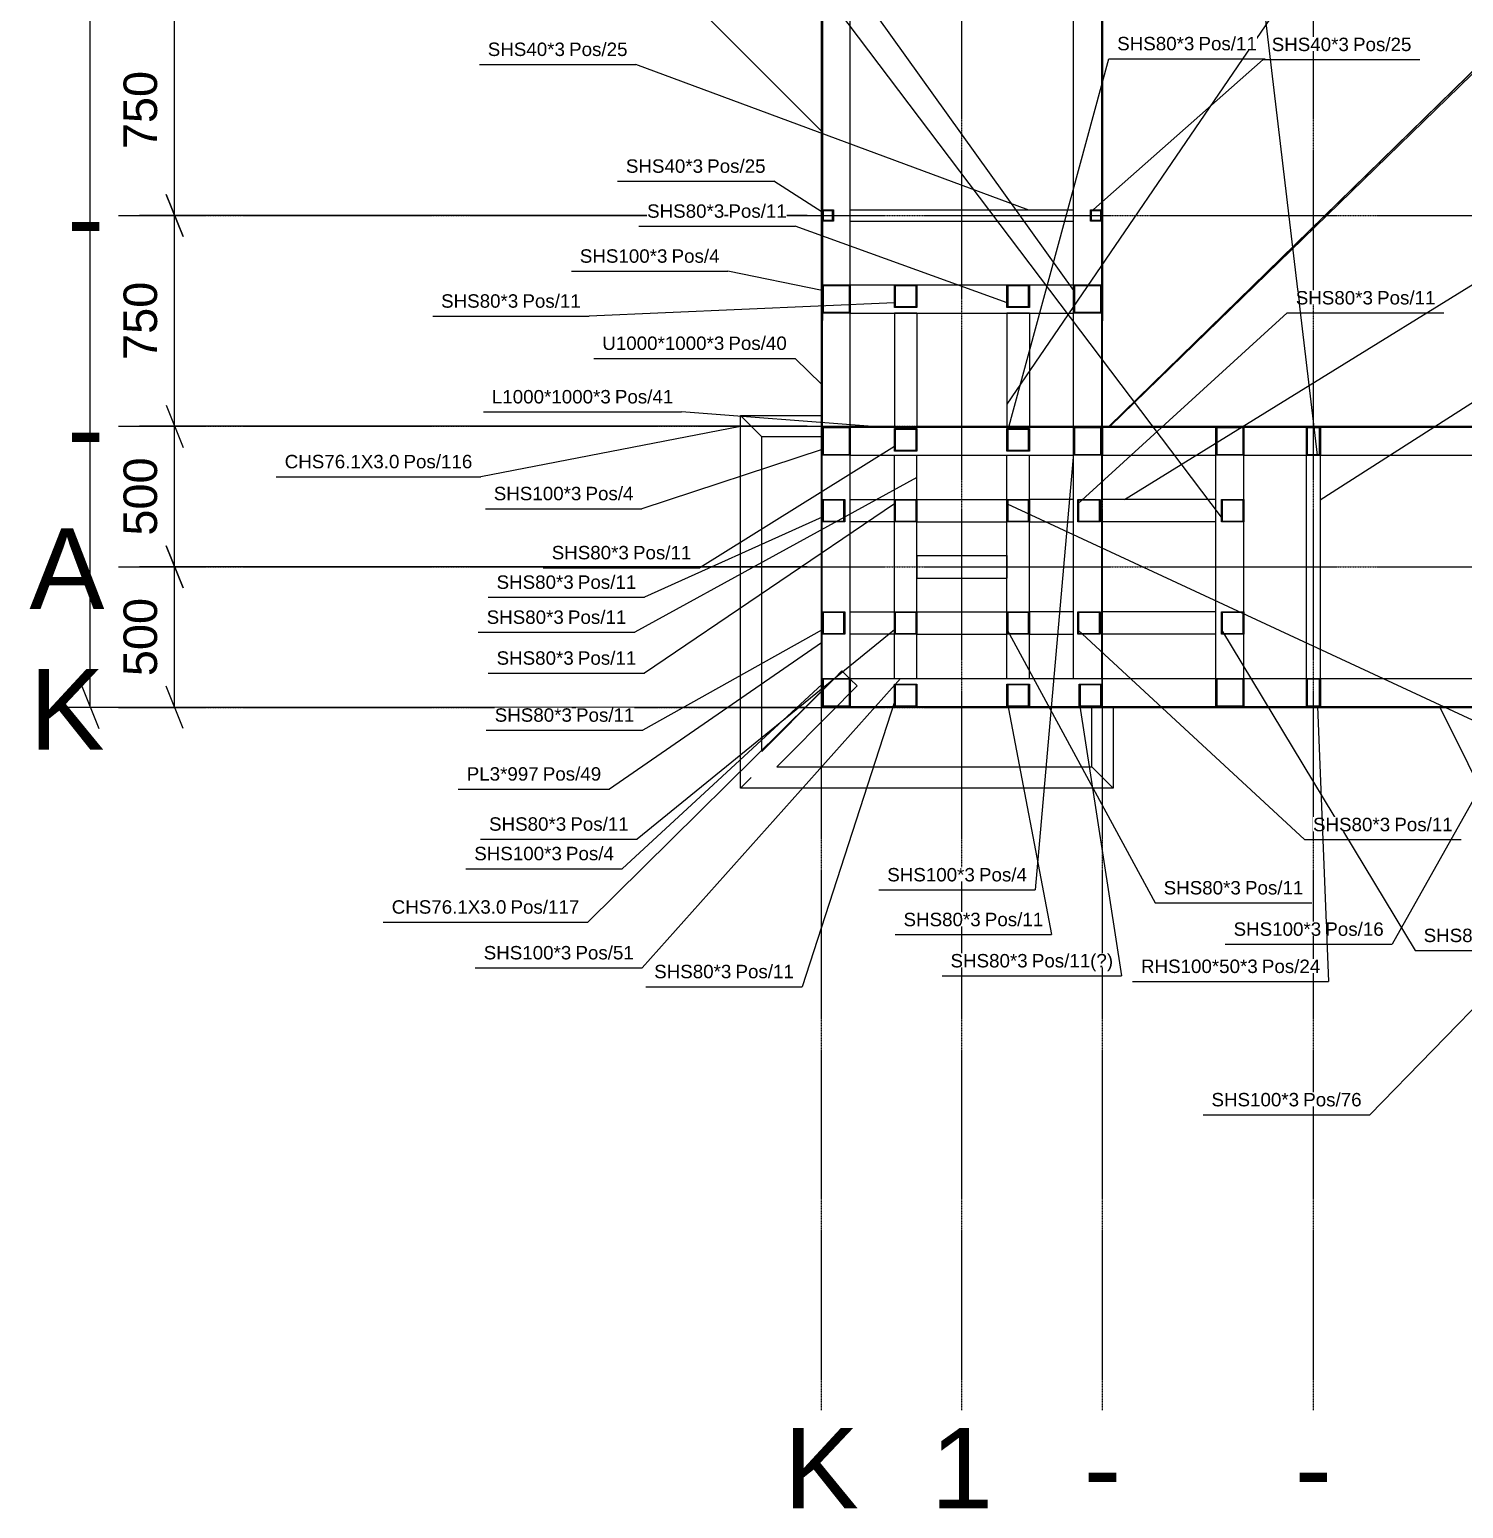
# Model space of a CAD drawing. Header units: millimetres. Extents: x -57554 to 16546, y 2142 to 98430.
# Drawn here: x -7251 to -2151, y 13468 to 18729 of the extents above; entities that cross this region are included whole.
import ezdxf

# ---------------------------------------------------------------- set-up
doc = ezdxf.new("R2010")
doc.units = ezdxf.units.MM
doc.linetypes.add('DXK_LINE_DOT3', pattern=[5.9187, 2.979, -0.9799, 0.9799, -0.9799])
doc.layers.add('S-Z2-A_TEXTUAL_ANNOTATION', color=7, linetype='Continuous')
doc.layers.add('S-Z23-A_DIMENSIONS', color=7, linetype='Continuous')
doc.styles.add('Arial', font='ARIAL.TTF', dxfattribs={"height": 0.2})

msp = doc.modelspace()

# ---------------------------------------------------------------- linework, layer by layer
at = {"color": 1, "linetype": 'DXK_LINE_DOT3'}
for p, q in [((-4434.8, 13818), (-4434.8, 26818)), ((-3934.8, 13818), (-3934.8, 26818)), ((-3434.8, 13818), (-3434.8, 26818)), ((-2684.8, 13818), (-2684.8, 26818)), ((-6934.8, 18068), (15065.2, 18068)), ((-6934.8, 17318), (15065.2, 17318)), ((-6934.8, 16818), (15065.2, 16818)), ((-6934.8, 16318), (15065.2, 16318))]:
    msp.add_line(p, q, dxfattribs=at)
at = {"color": 2, "linetype": 'Continuous'}
for p, q in [((-4434.3, 18068), (-4434.3, 19568)), ((-4431.3, 19568), (-4431.3, 18068)), ((-3437.3, 19568), (-3437.3, 18068)), ((-3434.3, 18068), (-3434.3, 19568)), ((-4331.8, 17821), (-4331.8, 18768)), ((-3537.8, 17821), (-3537.8, 18768)), ((-3437.8, 18088), (-3437.8, 18768)), ((-3411.6, 17318), (-1984.8, 18712.4)), ((-3411.3, 17318), (-1984.8, 18711.7)), ((-3407.5, 17318), (-1984.8, 18702.7)), ((-4434.8, 17318), (-4434.3, 18068)), ((-4431.3, 18068), (-4434.3, 18068)), ((-4434.3, 18068), (-4431.3, 18068)), ((-4431.8, 18088), (-4391.8, 18088)), ((-4431.8, 18048), (-4431.8, 18088)), ((-4431.3, 18068), (-4431.8, 17318)), ((-4391.8, 18048), (-4431.8, 18048)), ((-4394.8, 18085), (-4428.8, 18085)), ((-4428.8, 18085), (-4428.8, 18051)), ((-4428.8, 18051), (-4394.8, 18051)), ((-4394.8, 18051), (-4394.8, 18085)), ((-4391.8, 18088), (-4391.8, 18048)), ((-4331.8, 18088), (-3537.8, 18088)), ((-4331.8, 18048), (-3537.8, 18048)), ((-3477.8, 18088), (-3437.8, 18088)), ((-3477.8, 18048), (-3477.8, 18088)), ((-3437.8, 18048), (-3477.8, 18048)), ((-3440.8, 18085), (-3474.8, 18085)), ((-3474.8, 18085), (-3474.8, 18051)), ((-3474.8, 18051), (-3440.8, 18051)), ((-3440.8, 18051), (-3440.8, 18085)), ((-3437.8, 18088), (-3437.8, 18048)), ((-3437.8, 18068), (-3437.3, 18068)), ((-3437.8, 18067.4), (-3437.3, 18067.4)), ((-3437.3, 18067.4), (-3437.8, 17317.4)), ((-3437.8, 17821), (-3437.8, 18048)), ((-3437.3, 18068), (-3434.3, 18068)), ((-3434.3, 18067.4), (-3437.3, 18067.4)), ((-3434.8, 17317.4), (-3434.3, 18067.4)), ((-4431.8, 17821), (-4331.8, 17821)), ((-4431.8, 17721), (-4431.8, 17821)), ((-4334.8, 17818), (-4428.8, 17818)), ((-4428.8, 17818), (-4428.8, 17724)), ((-4334.8, 17724), (-4334.8, 17818)), ((-4331.8, 17821), (-4174.8, 17821)), ((-4331.8, 17821), (-4331.8, 17721)), ((-4174.8, 17821), (-4094.8, 17821)), ((-4174.8, 17741), (-4174.8, 17821)), ((-4097.8, 17818), (-4171.8, 17818)), ((-4171.8, 17818), (-4171.8, 17744)), ((-4097.8, 17744), (-4097.8, 17818)), ((-4094.8, 17821), (-4094.8, 17741)), ((-4094.8, 17821), (-3774.8, 17821)), ((-3774.8, 17821), (-3694.8, 17821)), ((-3774.8, 17741), (-3774.8, 17821)), ((-3697.8, 17818), (-3771.8, 17818)), ((-3771.8, 17818), (-3771.8, 17744)), ((-3697.8, 17744), (-3697.8, 17818)), ((-3694.8, 17821), (-3694.8, 17741)), ((-3694.8, 17821), (-3537.8, 17821)), ((-3537.8, 17821), (-3437.8, 17821)), ((-3537.8, 17721), (-3537.8, 17821)), ((-3440.8, 17818), (-3534.8, 17818)), ((-3534.8, 17818), (-3534.8, 17724)), ((-3440.8, 17724), (-3440.8, 17818)), ((-3437.8, 17821), (-3437.8, 17721)), ((-4094.8, 17741), (-4174.8, 17741)), ((-4171.8, 17744), (-4097.8, 17744)), ((-3694.8, 17741), (-3774.8, 17741)), ((-3771.8, 17744), (-3697.8, 17744)), ((-4331.8, 17721), (-4431.8, 17721)), ((-4428.8, 17724), (-4334.8, 17724)), ((-4331.8, 17721), (-3537.8, 17721)), ((-4331.8, 17315), (-4331.8, 17721)), ((-4094.8, 17721), (-4174.8, 17721)), ((-4174.8, 17721), (-4174.8, 17315)), ((-4094.8, 17721), (-4094.8, 17315)), ((-3694.8, 17721), (-3774.8, 17721)), ((-3774.8, 17721), (-3774.8, 17315)), ((-3694.8, 17721), (-3694.8, 17315)), ((-3437.8, 17721), (-3537.8, 17721)), ((-3537.8, 17315), (-3537.8, 17721)), ((-3534.8, 17724), (-3440.8, 17724)), ((-3437.8, 17317.7), (-3437.8, 17721)), ((-4722.9, 16030), (-4722.9, 17356.1)), ((-4646.8, 17280), (-4722.9, 17356.1)), ((-4722.9, 17356.1), (-4434.8, 17356.1)), ((-4434.8, 17356.1), (-4434.8, 17332.6)), ((-4431.8, 17318), (-4434.8, 17318)), ((-4434.8, 16321), (-4434.8, 17318)), ((-4434.8, 17318), (-4431.8, 17318)), ((-4431.8, 16321), (-4431.8, 17318)), ((-4431.8, 17315), (-4331.8, 17315)), ((-4431.8, 17215), (-4431.8, 17315)), ((-4334.8, 17312), (-4428.8, 17312)), ((-4428.8, 17312), (-4428.8, 17218)), ((-4334.8, 17218), (-4334.8, 17312)), ((-4331.8, 17318), (-4174.8, 17318)), ((-4331.8, 17318), (-4174.8, 17317.9)), ((-4331.8, 17315), (-4331.8, 17215)), ((-4331.8, 17315), (-3537.8, 17315)), ((-4094.8, 17315), (-4174.8, 17315)), ((-4094.8, 17318), (-3774.8, 17318)), ((-4094.8, 17317.8), (-3774.8, 17317.6)), ((-3694.8, 17315), (-3774.8, 17315)), ((-3694.8, 17318), (-3537.8, 17318)), ((-3694.8, 17317.5), (-3537.8, 17317.4)), ((-3537.8, 17315), (-3437.8, 17315)), ((-3537.8, 17215), (-3537.8, 17315)), ((-3440.8, 17312), (-3534.8, 17312)), ((-3534.8, 17312), (-3534.8, 17218)), ((-3440.8, 17218), (-3440.8, 17312)), ((-3437.8, 17315), (-3437.8, 17317.4)), ((-3437.8, 17317.4), (-3434.8, 17317.4)), ((-3437.8, 17315), (-3437.8, 17215)), ((-3434.8, 17315), (-3434.8, 17318)), ((-3434.8, 17318), (-1934.8, 17318)), ((-3434.8, 17315), (-1934.8, 17315)), ((-3434.8, 17315), (-3434.8, 17215)), ((-3031.8, 17315), (-2931.8, 17315)), ((-3031.8, 17215), (-3031.8, 17315)), ((-2934.8, 17312), (-3028.8, 17312)), ((-3028.8, 17312), (-3028.8, 17218)), ((-2934.8, 17218), (-2934.8, 17312)), ((-2931.8, 17315), (-2931.8, 17215)), ((-2709.8, 17215), (-2709.8, 17315)), ((-2709.8, 17315), (-2659.8, 17315)), ((-2662.8, 17312), (-2706.8, 17312)), ((-2706.8, 17312), (-2706.8, 17218)), ((-2662.8, 17218), (-2662.8, 17312)), ((-2659.8, 17315), (-2659.8, 17215)), ((-4646.8, 16160.5), (-4646.8, 17280)), ((-4646.8, 17280), (-4646.3, 17280)), ((-4434.8, 17280), (-4646.3, 17280)), ((-4174.8, 17310), (-4094.8, 17310)), ((-4174.8, 17230), (-4174.8, 17310)), ((-4097.8, 17307), (-4171.8, 17307)), ((-4171.8, 17307), (-4171.8, 17233)), ((-4097.8, 17233), (-4097.8, 17307)), ((-4094.8, 17310), (-4094.8, 17230)), ((-3774.8, 17310), (-3694.8, 17310)), ((-3774.8, 17230), (-3774.8, 17310)), ((-3697.8, 17307), (-3771.8, 17307)), ((-3771.8, 17307), (-3771.8, 17233)), ((-3697.8, 17233), (-3697.8, 17307)), ((-3694.8, 17310), (-3694.8, 17230)), ((-4331.8, 17215), (-4431.8, 17215)), ((-4428.8, 17218), (-4334.8, 17218)), ((-4331.8, 16421), (-4331.8, 17215)), ((-4331.8, 17215), (-3537.8, 17215)), ((-4094.8, 17230), (-4174.8, 17230)), ((-4174.8, 17058), (-4174.8, 17215)), ((-4174.8, 17215), (-4094.8, 17215)), ((-4171.8, 17233), (-4097.8, 17233)), ((-4094.8, 17058), (-4094.8, 17215)), ((-3694.8, 17230), (-3774.8, 17230)), ((-3774.8, 17058), (-3774.8, 17215)), ((-3774.8, 17215), (-3694.8, 17215)), ((-3771.8, 17233), (-3697.8, 17233)), ((-3694.8, 17058), (-3694.8, 17215)), ((-3437.8, 17215), (-3537.8, 17215)), ((-3537.8, 16421), (-3537.8, 17215)), ((-3534.8, 17218), (-3440.8, 17218)), ((-3437.8, 16421), (-3437.8, 17215)), ((-3434.8, 17058), (-3434.8, 17215)), ((-3434.8, 17058), (-3434.8, 17215)), ((-3434.8, 17215), (-3031.8, 17215)), ((-3031.8, 16421), (-3031.8, 17215)), ((-2931.8, 17215), (-3031.8, 17215)), ((-3028.8, 17218), (-2934.8, 17218)), ((-2931.8, 17058), (-2931.8, 17215)), ((-2931.8, 17215), (-2709.8, 17215)), ((-2709.8, 16421), (-2709.8, 17215)), ((-2709.8, 17215), (-2659.8, 17215)), ((-2706.8, 17218), (-2662.8, 17218)), ((-2659.8, 16421), (-2659.8, 17215)), ((-2659.8, 17215), (-1984.8, 17215)), ((-4431.8, 17058), (-4351.8, 17058)), ((-4431.8, 16978), (-4431.8, 17058)), ((-4354.8, 17055), (-4428.8, 17055)), ((-4428.8, 17055), (-4428.8, 16981)), ((-4354.8, 16981), (-4354.8, 17055)), ((-4351.8, 17058), (-4351.8, 16978)), ((-4331.8, 17058), (-4174.8, 17058)), ((-4331.8, 16978), (-4331.8, 17058)), ((-4174.8, 17058), (-4094.8, 17058)), ((-4174.8, 16978), (-4174.8, 17058)), ((-4097.8, 17055), (-4171.8, 17055)), ((-4171.8, 17055), (-4171.8, 16981)), ((-4097.8, 16981), (-4097.8, 17055)), ((-4094.8, 17058), (-4094.8, 16978)), ((-4094.8, 17058), (-3774.8, 17058)), ((-3774.8, 17058), (-3694.8, 17058)), ((-3774.8, 16978), (-3774.8, 17058)), ((-3697.8, 17055), (-3771.8, 17055)), ((-3771.8, 17055), (-3771.8, 16981)), ((-3697.8, 16981), (-3697.8, 17055)), ((-3694.8, 17058), (-3694.8, 16978)), ((-3537.8, 17058), (-3694.8, 17058)), ((-3537.8, 16978), (-3537.8, 17058)), ((-3522.8, 17058), (-3442.8, 17058)), ((-3522.8, 16978), (-3522.8, 17058)), ((-3445.8, 17055), (-3519.8, 17055)), ((-3519.8, 17055), (-3519.8, 16981)), ((-3445.8, 16981), (-3445.8, 17055)), ((-3442.8, 17058), (-3442.8, 16978)), ((-3031.8, 17058), (-3437.8, 17058)), ((-3437.8, 16978), (-3437.8, 17058)), ((-3031.8, 16978), (-3031.8, 17058)), ((-3011.8, 17058), (-2931.8, 17058)), ((-3011.8, 16978), (-3011.8, 17058)), ((-2934.8, 17055), (-3008.8, 17055)), ((-3008.8, 17055), (-3008.8, 16981)), ((-2934.8, 16981), (-2934.8, 17055)), ((-2931.8, 17058), (-2931.8, 16978)), ((-4351.8, 16978), (-4431.8, 16978)), ((-4428.8, 16981), (-4354.8, 16981)), ((-4174.8, 16978), (-4331.8, 16978)), ((-4094.8, 16978), (-4174.8, 16978)), ((-4174.8, 16658), (-4174.8, 16978)), ((-4171.8, 16981), (-4097.8, 16981)), ((-4094.8, 16978), (-3774.8, 16978)), ((-4094.8, 16658), (-4094.8, 16978)), ((-3694.8, 16978), (-3774.8, 16978)), ((-3774.8, 16658), (-3774.8, 16978)), ((-3771.8, 16981), (-3697.8, 16981)), ((-3694.8, 16658), (-3694.8, 16978)), ((-3694.8, 16978), (-3537.8, 16978)), ((-3442.8, 16978), (-3522.8, 16978)), ((-3519.8, 16981), (-3445.8, 16981)), ((-3031.8, 16978), (-3437.8, 16978)), ((-3434.8, 16658), (-3434.8, 16978)), ((-3434.8, 16658), (-3434.8, 16978)), ((-2931.8, 16978), (-3011.8, 16978)), ((-3008.8, 16981), (-2934.8, 16981)), ((-2931.8, 16658), (-2931.8, 16978)), ((-4094.8, 16858), (-4094.8, 16778)), ((-4094.8, 16858), (-3774.8, 16858)), ((-3774.8, 16858), (-3774.8, 16778)), ((-4094.8, 16778), (-3774.8, 16778)), ((-4431.8, 16658), (-4351.8, 16658)), ((-4431.8, 16578), (-4431.8, 16658)), ((-4354.8, 16655), (-4428.8, 16655)), ((-4428.8, 16655), (-4428.8, 16581)), ((-4354.8, 16581), (-4354.8, 16655)), ((-4351.8, 16658), (-4351.8, 16578)), ((-4331.8, 16658), (-4174.8, 16658)), ((-4331.8, 16578), (-4331.8, 16658)), ((-4174.8, 16658), (-4094.8, 16658)), ((-4174.8, 16578), (-4174.8, 16658)), ((-4097.8, 16655), (-4171.8, 16655)), ((-4171.8, 16655), (-4171.8, 16581)), ((-4097.8, 16581), (-4097.8, 16655)), ((-4094.8, 16658), (-4094.8, 16578)), ((-4094.8, 16658), (-3774.8, 16658)), ((-3774.8, 16658), (-3694.8, 16658)), ((-3774.8, 16578), (-3774.8, 16658)), ((-3697.8, 16655), (-3771.8, 16655)), ((-3771.8, 16655), (-3771.8, 16581)), ((-3697.8, 16581), (-3697.8, 16655)), ((-3694.8, 16658), (-3694.8, 16578)), ((-3537.8, 16658), (-3694.8, 16658)), ((-3537.8, 16578), (-3537.8, 16658)), ((-3522.8, 16658), (-3442.8, 16658)), ((-3522.8, 16578), (-3522.8, 16658)), ((-3445.8, 16655), (-3519.8, 16655)), ((-3519.8, 16655), (-3519.8, 16581)), ((-3445.8, 16581), (-3445.8, 16655)), ((-3442.8, 16658), (-3442.8, 16578)), ((-3031.8, 16658), (-3437.8, 16658)), ((-3437.8, 16578), (-3437.8, 16658)), ((-3031.8, 16578), (-3031.8, 16658)), ((-3011.8, 16658), (-2931.8, 16658)), ((-3011.8, 16578), (-3011.8, 16658)), ((-2934.8, 16655), (-3008.8, 16655)), ((-3008.8, 16655), (-3008.8, 16581)), ((-2934.8, 16581), (-2934.8, 16655)), ((-2931.8, 16658), (-2931.8, 16578)), ((-4351.8, 16578), (-4431.8, 16578)), ((-4428.8, 16581), (-4354.8, 16581)), ((-4174.8, 16578), (-4331.8, 16578)), ((-4094.8, 16578), (-4174.8, 16578)), ((-4174.8, 16421), (-4174.8, 16578)), ((-4171.8, 16581), (-4097.8, 16581)), ((-4094.8, 16578), (-3774.8, 16578)), ((-4094.8, 16421), (-4094.8, 16578)), ((-3694.8, 16578), (-3774.8, 16578)), ((-3774.8, 16421), (-3774.8, 16578)), ((-3771.8, 16581), (-3697.8, 16581)), ((-3694.8, 16421), (-3694.8, 16578)), ((-3694.8, 16578), (-3537.8, 16578)), ((-3442.8, 16578), (-3522.8, 16578)), ((-3519.8, 16581), (-3445.8, 16581)), ((-3031.8, 16578), (-3437.8, 16578)), ((-3434.8, 16421), (-3434.8, 16578)), ((-3434.8, 16421), (-3434.8, 16578)), ((-2931.8, 16578), (-3011.8, 16578)), ((-3008.8, 16581), (-2934.8, 16581)), ((-2931.8, 16421), (-2931.8, 16578)), ((-4431.8, 16421), (-4331.8, 16421)), ((-4431.8, 16321), (-4431.8, 16421)), ((-4334.8, 16418), (-4428.8, 16418)), ((-4428.8, 16418), (-4428.8, 16324)), ((-4428.8, 16380.3), (-4391.4, 16418)), ((-4388.4, 16421), (-4361.9, 16447.8)), ((-4361.9, 16447.8), (-4334.8, 16421)), ((-4334.8, 16324), (-4334.8, 16418)), ((-4331.8, 16421), (-4331.8, 16321)), ((-4331.8, 16421), (-3437.8, 16421)), ((-4307.8, 16394.2), (-4331.8, 16418.1)), ((-4174.8, 16421), (-4094.8, 16421)), ((-3774.8, 16421), (-3694.8, 16421)), ((-3537.8, 16421), (-3437.8, 16421)), ((-3437.8, 16421), (-3437.8, 16401)), ((-3434.8, 16321), (-3434.8, 16421)), ((-3434.8, 16421), (-3031.8, 16421)), ((-3031.8, 16421), (-2931.8, 16421)), ((-3031.8, 16321), (-3031.8, 16421)), ((-2934.8, 16418), (-3028.8, 16418)), ((-3028.8, 16418), (-3028.8, 16324)), ((-2934.8, 16324), (-2934.8, 16418)), ((-2931.8, 16421), (-2931.8, 16321)), ((-2931.8, 16421), (-2709.8, 16421)), ((-2709.8, 16321), (-2709.8, 16421)), ((-2709.8, 16421), (-2659.8, 16421)), ((-2662.8, 16418), (-2706.8, 16418)), ((-2706.8, 16418), (-2706.8, 16324)), ((-2662.8, 16324), (-2662.8, 16418)), ((-2659.8, 16421), (-1984.8, 16421)), ((-2659.8, 16421), (-2659.8, 16321)), ((-4646.8, 16160.5), (-4434.8, 16374.2)), ((-4377.4, 16324), (-4334.8, 16367)), ((-4331.8, 16370), (-4307.8, 16394.2)), ((-4174.8, 16401), (-4094.8, 16401)), ((-4174.8, 16321), (-4174.8, 16401)), ((-4097.8, 16398), (-4171.8, 16398)), ((-4171.8, 16398), (-4171.8, 16324)), ((-4097.8, 16324), (-4097.8, 16398)), ((-4094.8, 16401), (-4094.8, 16321)), ((-3774.8, 16401), (-3694.8, 16401)), ((-3774.8, 16321), (-3774.8, 16401)), ((-3697.8, 16398), (-3771.8, 16398)), ((-3771.8, 16398), (-3771.8, 16324)), ((-3697.8, 16324), (-3697.8, 16398)), ((-3694.8, 16401), (-3694.8, 16321)), ((-3517.8, 16401), (-3437.8, 16401)), ((-3517.8, 16321), (-3517.8, 16401)), ((-3440.8, 16398), (-3514.8, 16398)), ((-3514.8, 16398), (-3514.8, 16324)), ((-3440.8, 16324), (-3440.8, 16398)), ((-3437.8, 16401), (-3437.8, 16321)), ((-4593.5, 16106.1), (-4383.4, 16318)), ((-4434.8, 16318), (-4434.8, 16321)), ((-4434.8, 16321), (-3434.8, 16321)), ((-4434.8, 16321), (-4431.8, 16321)), ((-3434.8, 16318), (-4434.8, 16318)), ((-4331.8, 16321), (-4431.8, 16321)), ((-4428.8, 16324), (-4334.8, 16324)), ((-4094.8, 16321), (-4174.8, 16321)), ((-4171.8, 16324), (-4097.8, 16324)), ((-3694.8, 16321), (-3774.8, 16321)), ((-3771.8, 16324), (-3697.8, 16324)), ((-3437.8, 16321), (-3517.8, 16321)), ((-3514.8, 16324), (-3440.8, 16324)), ((-3472.9, 16106.1), (-3472.9, 16318)), ((-3434.8, 16321), (-1934.8, 16321)), ((-3434.8, 16318), (-3434.8, 16321)), ((-3434.8, 16321), (-3434.8, 16318)), ((-3434.8, 16318), (-1934.8, 16318)), ((-3396.8, 16318), (-3396.8, 16030)), ((-2931.8, 16321), (-3031.8, 16321)), ((-3028.8, 16324), (-2934.8, 16324)), ((-2709.8, 16321), (-2659.8, 16321)), ((-2706.8, 16324), (-2662.8, 16324)), ((-4593.5, 16106.1), (-3473.4, 16106.1)), ((-3472.9, 16106.1), (-3473.4, 16106.1)), ((-3396.8, 16030), (-3472.9, 16106.1)), ((-4684.8, 16068), (-4722.9, 16030)), ((-3396.8, 16030), (-4722.9, 16030))]:
    msp.add_line(p, q, dxfattribs=at)
at = {"layer": 'S-Z2-A_TEXTUAL_ANNOTATION'}
for p, q in [((-4433.9, 18368.3), (-5353.1, 19287.6)), ((-3011.4, 16994.3), (-4597, 19093.1)), ((-3774.4, 17293.7), (-3412.6, 18625.7)), ((-3412.6, 18625.7), (-2856, 18625.7)), ((-5651.1, 18605.4), (-5094.5, 18605.4)), ((-3696.9, 18087.5), (-5094.5, 18605.4)), ((-3477.4, 18079.7), (-2863.1, 18622.9)), ((-2863.1, 18622.9), (-2306.5, 18622.9)), ((-5159.9, 18189.9), (-4603.3, 18189.9)), ((-4431.4, 18079.7), (-4603.3, 18189.9)), ((-5084.5, 18029.9), (-4527.9, 18029.9)), ((-3774.4, 17757.3), (-4527.9, 18029.9)), ((-5323.7, 17869.9), (-4767.1, 17869.9)), ((-4431.4, 17800.7), (-4767.1, 17869.9)), ((-4174.4, 17757.3), (-5260.6, 17709.9)), ((-5817.1, 17709.9), (-5260.6, 17709.9)), ((-3522.4, 17041.7), (-2777.6, 17721.5)), ((-2777.6, 17721.5), (-2221, 17721.5)), ((-5243.9, 17559.7), (-4527.9, 17559.7)), ((-4434.3, 17468.3), (-4527.9, 17559.7)), ((-5636.6, 17369.4), (-4931.6, 17369.4)), ((-4253.3, 17317.5), (-4931.6, 17369.4)), ((-4722.4, 17317.5), (-5646.3, 17138.6)), ((-4431.4, 17235.3), (-5073.2, 17024.9)), ((-4174.4, 17246.3), (-4867.3, 16814.7)), ((-3537.4, 17235.3), (-3673.8, 15668.8)), ((-6373.3, 17138.6), (-5646.3, 17138.6)), ((-5629.8, 17024.9), (-5073.2, 17024.9)), ((-4174.4, 17041.7), (-5063.2, 16439.7)), ((-3774.4, 17041.7), (-1740.2, 16097.4)), ((-5423.8, 16814.7), (-4867.3, 16814.7)), ((-5619.8, 16709.7), (-5063.2, 16709.7)), ((-5655.1, 16585.1), (-5098.6, 16585.1)), ((-4174.4, 16594.3), (-5090.1, 15849.1)), ((-3774.4, 16594.3), (-3247.4, 15622.4)), ((-3522.4, 16594.3), (-2716.3, 15847.4)), ((-5619.8, 16439.7), (-5063.2, 16439.7)), ((-1885.3, 16400.7), (-2405, 15475.3)), ((-4174.4, 16337.3), (-4502.8, 15324.3)), ((-5626.4, 16236.9), (-5069.8, 16236.9)), ((-5726, 16027.4), (-5187.9, 16027.4)), ((-5646.6, 15849.1), (-5090.1, 15849.1)), ((-2716.3, 15847.4), (-2159.7, 15847.4)), ((-5699.2, 15744.1), (-5142.7, 15744.1)), ((-4230.4, 15668.8), (-3673.8, 15668.8)), ((-3247.4, 15622.4), (-2690.8, 15622.4)), ((-5992.8, 15554), (-5265.8, 15554)), ((-4172.5, 15509.5), (-3615.9, 15509.5)), ((-2998.7, 15475.3), (-2405, 15475.3)), ((-2322.8, 15452.9), (-1766.2, 15452.9)), ((-5665.6, 15391.3), (-5072, 15391.3)), ((-5059.3, 15324.3), (-4502.8, 15324.3)), ((-4005.4, 15362.8), (-3367.3, 15362.8)), ((-3328.1, 15342.9), (-2630.7, 15342.9)), ((-3077.3, 14868.5), (-2483.6, 14868.5))]:
    msp.add_line(p, q, dxfattribs=at)
at = {"layer": 'S-Z23-A_DIMENSIONS'}
for p, q in [((-7034.8, 16318), (-7034.8, 24318)), ((-6734.8, 18068), (-6734.8, 18818)), ((-6704.8, 17993), (-6764.8, 18143)), ((-6764.8, 18143), (-6704.8, 17993)), ((-4484.8, 18068), (-6859.8, 18068)), ((-4484.8, 18068), (-6859.8, 18068)), ((-6734.8, 17318), (-6734.8, 18068)), ((-6764.8, 17393), (-6704.8, 17243)), ((-4484.8, 17318), (-6859.8, 17318)), ((-4484.8, 17318), (-6859.8, 17318)), ((-6734.8, 16818), (-6734.8, 17318)), ((-6704.8, 16743), (-6764.8, 16893)), ((-4484.8, 16818), (-6859.8, 16818)), ((-4484.8, 16818), (-6859.8, 16818)), ((-6734.8, 16318), (-6734.8, 16818)), ((-7064.8, 16393), (-7004.8, 16243)), ((-6704.8, 16243), (-6764.8, 16393)), ((-4484.8, 16318), (-7159.8, 16318)), ((-4484.8, 16318), (-6859.8, 16318))]:
    msp.add_line(p, q, dxfattribs=at)

# ---------------------------------------------------------------- texts
at = {"color": 5, "linetype": 'Continuous', "style": 'Arial'}
for s, p in [('-', (-7118.1, 17918)), ('-', (-7118.1, 17168)), ('A', (-7251.4, 16668)), ('K', (-7251.4, 16168)), ('K', (-4568.1, 13468)), ('1', (-4046, 13468)), ('-', (-3501.5, 13468)), ('-', (-2751.5, 13468))]:
    msp.add_text(s, height=286.5, dxfattribs=at).set_placement(p)

# ---------------------------------------------------------------- wipeouts: each hides what was drawn before it
for points, layer in [([(-4982.5, 17899.9), (-4982.5, 17949.9), (-5293.7, 17949.9), (-5293.7, 17899.9)], 'S-Z2-A_TEXTUAL_ANNOTATION'), ([(-5513, 17739.9), (-5513, 17789.9), (-5787.1, 17789.9), (-5787.1, 17739.9)], 'S-Z2-A_TEXTUAL_ANNOTATION'), ([(-4780.4, 17589.7), (-4780.4, 17639.7), (-5213.9, 17639.7), (-5213.9, 17589.7)], 'S-Z2-A_TEXTUAL_ANNOTATION'), ([(-5184.1, 17399.4), (-5184.1, 17449.4), (-5606.6, 17449.4), (-5606.6, 17399.4)], 'S-Z2-A_TEXTUAL_ANNOTATION'), ([(-5935.9, 17168.6), (-5935.9, 17218.6), (-6343.3, 17218.6), (-6343.3, 17168.6)], 'S-Z2-A_TEXTUAL_ANNOTATION'), ([(-5288.6, 17054.9), (-5288.6, 17104.9), (-5599.8, 17104.9), (-5599.8, 17054.9)], 'S-Z2-A_TEXTUAL_ANNOTATION'), ([(-5119.7, 16844.7), (-5119.7, 16894.7), (-5393.8, 16894.7), (-5393.8, 16844.7)], 'S-Z2-A_TEXTUAL_ANNOTATION'), ([(-5351, 16615.1), (-5351, 16665.1), (-5625.1, 16665.1), (-5625.1, 16615.1)], 'S-Z2-A_TEXTUAL_ANNOTATION'), ([(-5315.7, 16469.7), (-5315.7, 16519.7), (-5589.8, 16519.7), (-5589.8, 16469.7)], 'S-Z2-A_TEXTUAL_ANNOTATION'), ([(-5440.4, 16057.4), (-5440.4, 16107.4), (-5696, 16107.4), (-5696, 16057.4)], 'S-Z2-A_TEXTUAL_ANNOTATION'), ([(-5342.5, 15879.1), (-5342.5, 15929.1), (-5616.6, 15929.1), (-5616.6, 15879.1)], 'S-Z2-A_TEXTUAL_ANNOTATION'), ([(-5555.3, 15584), (-5555.3, 15634), (-5962.8, 15634), (-5962.8, 15584)], 'S-Z2-A_TEXTUAL_ANNOTATION'), ([(-5324.5, 15421.3), (-5324.5, 15471.3), (-5635.6, 15471.3), (-5635.6, 15421.3)], 'S-Z2-A_TEXTUAL_ANNOTATION'), ([(-2883.1, 15372.9), (-2883.1, 15422.9), (-3298.1, 15422.9), (-3298.1, 15372.9)], 'S-Z2-A_TEXTUAL_ANNOTATION'), ([(-4755.2, 15354.3), (-4755.2, 15404.3), (-5029.3, 15404.3), (-5029.3, 15354.3)], 'S-Z2-A_TEXTUAL_ANNOTATION'), ([(-2736.1, 14898.5), (-2736.1, 14948.5), (-3047.3, 14948.5), (-3047.3, 14898.5)], 'S-Z2-A_TEXTUAL_ANNOTATION'), ([(-6772.3, 18607), (-6947.3, 18607), (-6947.3, 18279.1), (-6772.3, 18279.1)], 'S-Z23-A_DIMENSIONS'), ([(-6772.3, 17857), (-6947.3, 17857), (-6947.3, 17529.1), (-6772.3, 17529.1)], 'S-Z23-A_DIMENSIONS')]:
    msp.add_wipeout(points).dxf.layer = layer

# ---------------------------------------------------------------- next in the draw order: texts
at = {"layer": 'S-Z23-A_DIMENSIONS', "style": 'Arial'}
for p in [(-6797.3, 18304.1), (-6797.3, 17554.1)]:
    msp.add_text('750', height=119.38, rotation=90.0002, dxfattribs=at).set_placement(p)

# ---------------------------------------------------------------- next in the draw order: wipeouts: each hides what was drawn before it
for points, layer in [([(-5346.9, 18635.4), (-5346.9, 18685.4), (-5621.1, 18685.4), (-5621.1, 18635.4)], 'S-Z2-A_TEXTUAL_ANNOTATION'), ([(-4855.8, 18219.9), (-4855.8, 18269.9), (-5129.9, 18269.9), (-5129.9, 18219.9)], 'S-Z2-A_TEXTUAL_ANNOTATION'), ([(-4780.4, 18059.9), (-4780.4, 18109.9), (-5054.5, 18109.9), (-5054.5, 18059.9)], 'S-Z2-A_TEXTUAL_ANNOTATION'), ([(-4797.1, 17899.9), (-4797.1, 17949.9), (-4967.5, 17949.9), (-4967.5, 17899.9)], 'S-Z2-A_TEXTUAL_ANNOTATION'), ([(-5290.6, 17739.9), (-5290.6, 17789.9), (-5498, 17789.9), (-5498, 17739.9)], 'S-Z2-A_TEXTUAL_ANNOTATION'), ([(-2473.4, 17751.5), (-2473.4, 17801.5), (-2747.6, 17801.5), (-2747.6, 17751.5)], 'S-Z2-A_TEXTUAL_ANNOTATION'), ([(-4557.9, 17589.7), (-4557.9, 17639.7), (-4765.4, 17639.7), (-4765.4, 17589.7)], 'S-Z2-A_TEXTUAL_ANNOTATION'), ([(-4961.6, 17399.4), (-4961.6, 17449.4), (-5169.1, 17449.4), (-5169.1, 17399.4)], 'S-Z2-A_TEXTUAL_ANNOTATION'), ([(-5676.3, 17168.6), (-5676.3, 17218.6), (-5920.9, 17218.6), (-5920.9, 17168.6)], 'S-Z2-A_TEXTUAL_ANNOTATION'), ([(-4897.3, 16844.7), (-4897.3, 16894.7), (-5104.7, 16894.7), (-5104.7, 16844.7)], 'S-Z2-A_TEXTUAL_ANNOTATION'), ([(-5315.7, 16739.7), (-5315.7, 16789.7), (-5589.8, 16789.7), (-5589.8, 16739.7)], 'S-Z2-A_TEXTUAL_ANNOTATION'), ([(-5128.6, 16615.1), (-5128.6, 16665.1), (-5336, 16665.1), (-5336, 16615.1)], 'S-Z2-A_TEXTUAL_ANNOTATION'), ([(-5093.2, 16469.7), (-5093.2, 16519.7), (-5300.7, 16519.7), (-5300.7, 16469.7)], 'S-Z2-A_TEXTUAL_ANNOTATION'), ([(-5322.3, 16266.9), (-5322.3, 16316.9), (-5596.4, 16316.9), (-5596.4, 16266.9)], 'S-Z2-A_TEXTUAL_ANNOTATION'), ([(-5217.9, 16057.4), (-5217.9, 16107.4), (-5425.4, 16107.4), (-5425.4, 16057.4)], 'S-Z2-A_TEXTUAL_ANNOTATION'), ([(-5120.1, 15879.1), (-5120.1, 15929.1), (-5327.5, 15929.1), (-5327.5, 15879.1)], 'S-Z2-A_TEXTUAL_ANNOTATION'), ([(-5358.1, 15774.1), (-5358.1, 15824.1), (-5669.2, 15824.1), (-5669.2, 15774.1)], 'S-Z2-A_TEXTUAL_ANNOTATION'), ([(-3889.2, 15698.8), (-3889.2, 15748.8), (-4200.4, 15748.8), (-4200.4, 15698.8)], 'S-Z2-A_TEXTUAL_ANNOTATION'), ([(-5295.8, 15584), (-5295.8, 15634), (-5540.3, 15634), (-5540.3, 15584)], 'S-Z2-A_TEXTUAL_ANNOTATION'), ([(-3868.4, 15539.5), (-3868.4, 15589.5), (-4142.5, 15589.5), (-4142.5, 15539.5)], 'S-Z2-A_TEXTUAL_ANNOTATION'), ([(-2657.5, 15505.3), (-2657.5, 15555.3), (-2968.7, 15555.3), (-2968.7, 15505.3)], 'S-Z2-A_TEXTUAL_ANNOTATION'), ([(-2018.7, 15482.9), (-2018.7, 15532.9), (-2292.8, 15532.9), (-2292.8, 15482.9)], 'S-Z2-A_TEXTUAL_ANNOTATION'), ([(-5102, 15421.3), (-5102, 15471.3), (-5309.5, 15471.3), (-5309.5, 15421.3)], 'S-Z2-A_TEXTUAL_ANNOTATION'), ([(-3701.2, 15392.8), (-3701.2, 15442.8), (-3975.4, 15442.8), (-3975.4, 15392.8)], 'S-Z2-A_TEXTUAL_ANNOTATION'), ([(-2660.7, 15372.9), (-2660.7, 15422.9), (-2868.1, 15422.9), (-2868.1, 15372.9)], 'S-Z2-A_TEXTUAL_ANNOTATION'), ([(-4532.8, 15354.3), (-4532.8, 15404.3), (-4740.2, 15404.3), (-4740.2, 15354.3)], 'S-Z2-A_TEXTUAL_ANNOTATION'), ([(-2513.6, 14898.5), (-2513.6, 14948.5), (-2721.1, 14948.5), (-2721.1, 14898.5)], 'S-Z2-A_TEXTUAL_ANNOTATION'), ([(-6772.3, 17232), (-6947.3, 17232), (-6947.3, 16904.1), (-6772.3, 16904.1)], 'S-Z23-A_DIMENSIONS')]:
    msp.add_wipeout(points).dxf.layer = layer

# ---------------------------------------------------------------- next in the draw order: linework, layer by layer
at = {"layer": 'S-Z2-A_TEXTUAL_ANNOTATION'}
for p, q in [((-3774.4, 17396.5), (-2766, 18873.6)), ((-4431.4, 16994.3), (-5063.2, 16709.7)), ((-4431.4, 16594.3), (-5069.8, 16236.9)), ((-4433.9, 16547.4), (-5187.9, 16027.4)), ((-4152.8, 16420.5), (-5072, 15391.3)), ((-4431.4, 16400.7), (-5142.7, 15744.1))]:
    msp.add_line(p, q, dxfattribs=at)
at = {"layer": 'S-Z23-A_DIMENSIONS'}
for p, q in [((-6764.8, 17393), (-6704.8, 17243)), ((-6764.8, 16893), (-6704.8, 16743))]:
    msp.add_line(p, q, dxfattribs=at)

# ---------------------------------------------------------------- next in the draw order: texts
at = {"layer": 'S-Z2-A_TEXTUAL_ANNOTATION', "style": 'Arial'}
for s, height, p in [('SHS100*3', 47.75, (-5293.7, 17899.9)), ('Pos/4', 47.75, (-4967.5, 17899.9)), ('SHS80*3', 47.75, (-5787.1, 17739.9)), ('Pos/11', 47.75, (-5498, 17739.9)), ('U1000*1000*3', 47.754, (-5213.9, 17589.7)), ('Pos/40', 47.75, (-4765.4, 17589.7)), ('L1000*1000*3', 47.754, (-5606.6, 17399.4)), ('Pos/41', 47.75, (-5169.1, 17399.4)), ('CHS76.1X3.0', 47.754, (-6343.3, 17168.6)), ('Pos/116', 47.75, (-5920.9, 17168.6)), ('SHS80*3', 47.75, (-5393.8, 16844.7)), ('Pos/11', 47.75, (-5104.7, 16844.7)), ('SHS80*3', 47.75, (-5625.1, 16615.1)), ('Pos/11', 47.75, (-5336, 16615.1)), ('SHS80*3', 47.75, (-5589.8, 16469.7)), ('Pos/11', 47.75, (-5300.7, 16469.7)), ('PL3*997', 47.75, (-5696, 16057.4)), ('Pos/49', 47.75, (-5425.4, 16057.4)), ('SHS80*3', 47.75, (-5616.6, 15879.1)), ('Pos/11', 47.75, (-5327.5, 15879.1)), ('CHS76.1X3.0', 47.754, (-5962.8, 15584)), ('Pos/117', 47.75, (-5540.3, 15584)), ('SHS80*3', 47.75, (-2292.8, 15482.9)), ('SHS100*3', 47.75, (-5635.6, 15421.3)), ('Pos/51', 47.75, (-5309.5, 15421.3)), ('RHS100*50*3', 47.754, (-3298.1, 15372.9)), ('Pos/24', 47.75, (-2868.1, 15372.9)), ('SHS80*3', 47.75, (-5029.3, 15354.3)), ('Pos/11', 47.75, (-4740.2, 15354.3)), ('SHS100*3', 47.75, (-3047.3, 14898.5)), ('Pos/76', 47.75, (-2721.1, 14898.5))]:
    msp.add_text(s, height=height, dxfattribs=at).set_placement(p)
at = {"layer": 'S-Z23-A_DIMENSIONS', "style": 'Arial'}
msp.add_text('500', height=119.38, rotation=90.0002, dxfattribs=at).set_placement((-6797.3, 16929.1))

# ---------------------------------------------------------------- next in the draw order: wipeouts: each hides what was drawn before it
for points in [[(-5124.5, 18635.4), (-5124.5, 18685.4), (-5331.9, 18685.4), (-5331.9, 18635.4)], [(-4633.3, 18219.9), (-4633.3, 18269.9), (-4840.8, 18269.9), (-4840.8, 18219.9)], [(-4557.9, 18059.9), (-4557.9, 18109.9), (-4765.4, 18109.9), (-4765.4, 18059.9)], [(-2251, 17751.5), (-2251, 17801.5), (-2458.4, 17801.5), (-2458.4, 17751.5)], [(-5093.2, 16739.7), (-5093.2, 16789.7), (-5300.7, 16789.7), (-5300.7, 16739.7)], [(-5172.7, 15774.1), (-5172.7, 15824.1), (-5343.1, 15824.1), (-5343.1, 15774.1)], [(-3645.9, 15539.5), (-3645.9, 15589.5), (-3853.4, 15589.5), (-3853.4, 15539.5)], [(-2435, 15505.3), (-2435, 15555.3), (-2642.5, 15555.3), (-2642.5, 15505.3)], [(-3397.3, 15392.8), (-3397.3, 15442.8), (-3686.2, 15442.8), (-3686.2, 15392.8)]]:
    msp.add_wipeout(points).dxf.layer = 'S-Z2-A_TEXTUAL_ANNOTATION'

# ---------------------------------------------------------------- next in the draw order: linework, layer by layer
at = {"layer": 'S-Z2-A_TEXTUAL_ANNOTATION'}
for p, q in [((-3537.4, 17800.7), (-4597, 19282.6)), ((-3356.4, 17057.5), (-1864.7, 17979.2)), ((-2660.3, 17055.9), (-1600, 17736.4)), ((-4095.3, 17136.3), (-5098.6, 16585.1)), ((-3011.4, 16594.3), (-2322.8, 15452.9)), ((-3774.4, 16337.3), (-3615.9, 15509.5)), ((-3517.4, 16337.3), (-3367.3, 15362.8))]:
    msp.add_line(p, q, dxfattribs=at)

# ---------------------------------------------------------------- next in the draw order: texts
at = {"layer": 'S-Z2-A_TEXTUAL_ANNOTATION', "style": 'Arial'}
for s, p in [('SHS40*3', (-5621.1, 18635.4)), ('Pos/25', (-5331.9, 18635.4)), ('SHS40*3', (-5129.9, 18219.9)), ('Pos/25', (-4840.8, 18219.9)), ('SHS80*3', (-5054.5, 18059.9)), ('Pos/11', (-4765.4, 18059.9)), ('SHS80*3', (-2747.6, 17751.5)), ('Pos/11', (-2458.4, 17751.5)), ('SHS80*3', (-5589.8, 16739.7)), ('Pos/11', (-5300.7, 16739.7)), ('SHS100*3', (-5669.2, 15774.1)), ('Pos/4', (-5343.1, 15774.1)), ('SHS80*3', (-4142.5, 15539.5)), ('Pos/11', (-3853.4, 15539.5)), ('SHS100*3', (-2968.7, 15505.3)), ('Pos/16', (-2642.5, 15505.3)), ('SHS80*3', (-3975.4, 15392.8)), ('Pos/11', (-3686.2, 15392.8)), ('(?)', (-3478.8, 15392.8))]:
    msp.add_text(s, height=47.75, dxfattribs=at).set_placement(p)

# ---------------------------------------------------------------- next in the draw order: wipeouts: each hides what was drawn before it
for points, layer in [([(-3108.5, 18655.7), (-3108.5, 18705.7), (-3382.6, 18705.7), (-3382.6, 18655.7)], 'S-Z2-A_TEXTUAL_ANNOTATION'), ([(-2558.9, 18652.9), (-2558.9, 18702.9), (-2833.1, 18702.9), (-2833.1, 18652.9)], 'S-Z2-A_TEXTUAL_ANNOTATION'), ([(-5099.8, 16266.9), (-5099.8, 16316.9), (-5307.3, 16316.9), (-5307.3, 16266.9)], 'S-Z2-A_TEXTUAL_ANNOTATION'), ([(-6772.3, 16732), (-6947.3, 16732), (-6947.3, 16404.1), (-6772.3, 16404.1)], 'S-Z23-A_DIMENSIONS')]:
    msp.add_wipeout(points).dxf.layer = layer

# ---------------------------------------------------------------- next in the draw order: linework, layer by layer
at = {"layer": 'S-Z2-A_TEXTUAL_ANNOTATION'}
msp.add_line((-4374.8, 16434.1), (-5265.8, 15554), dxfattribs=at)

# ---------------------------------------------------------------- next in the draw order: texts
at = {"layer": 'S-Z2-A_TEXTUAL_ANNOTATION', "style": 'Arial'}
for s, p in [('SHS80*3', (-5596.4, 16266.9)), ('Pos/11', (-5307.3, 16266.9))]:
    msp.add_text(s, height=47.75, dxfattribs=at).set_placement(p)
at = {"layer": 'S-Z23-A_DIMENSIONS', "style": 'Arial'}
msp.add_text('500', height=119.38, rotation=90.0002, dxfattribs=at).set_placement((-6797.3, 16429.1))

# ---------------------------------------------------------------- next in the draw order: wipeouts: each hides what was drawn before it
for points in [[(-2886, 18655.7), (-2886, 18705.7), (-3093.5, 18705.7), (-3093.5, 18655.7)], [(-2336.5, 18652.9), (-2336.5, 18702.9), (-2543.9, 18702.9), (-2543.9, 18652.9)], [(-5103.2, 17054.9), (-5103.2, 17104.9), (-5273.6, 17104.9), (-5273.6, 17054.9)], [(-3703.8, 15698.8), (-3703.8, 15748.8), (-3874.2, 15748.8), (-3874.2, 15698.8)], [(-2943.2, 15652.4), (-2943.2, 15702.4), (-3217.4, 15702.4), (-3217.4, 15652.4)]]:
    msp.add_wipeout(points).dxf.layer = 'S-Z2-A_TEXTUAL_ANNOTATION'

# ---------------------------------------------------------------- next in the draw order: linework, layer by layer
at = {"layer": 'S-Z2-A_TEXTUAL_ANNOTATION'}
for p, q in [((-2670.1, 17215.5), (-2924.8, 19362)), ((1405.4, 18867.5), (-2483.6, 14868.5))]:
    msp.add_line(p, q, dxfattribs=at)

# ---------------------------------------------------------------- next in the draw order: texts
at = {"layer": 'S-Z2-A_TEXTUAL_ANNOTATION', "style": 'Arial'}
for s, p in [('SHS80*3', (-3382.6, 18655.7)), ('Pos/11', (-3093.5, 18655.7)), ('SHS40*3', (-2833.1, 18652.9)), ('Pos/25', (-2543.9, 18652.9)), ('SHS100*3', (-5599.8, 17054.9)), ('Pos/4', (-5273.6, 17054.9)), ('SHS100*3', (-4200.4, 15698.8)), ('Pos/4', (-3874.2, 15698.8))]:
    msp.add_text(s, height=47.75, dxfattribs=at).set_placement(p)

# ---------------------------------------------------------------- next in the draw order: wipeouts: each hides what was drawn before it
msp.add_wipeout([(-2720.8, 15652.4), (-2720.8, 15702.4), (-2928.2, 15702.4), (-2928.2, 15652.4)]).dxf.layer = 'S-Z2-A_TEXTUAL_ANNOTATION'

# ---------------------------------------------------------------- next in the draw order: texts
for s, p in [('SHS80*3', (-3217.4, 15652.4)), ('Pos/11', (-2928.2, 15652.4))]:
    msp.add_text(s, height=47.75, dxfattribs=at).set_placement(p)

# ---------------------------------------------------------------- next in the draw order: wipeouts: each hides what was drawn before it
msp.add_wipeout([(-2412.1, 15877.4), (-2412.1, 15927.4), (-2686.3, 15927.4), (-2686.3, 15877.4)]).dxf.layer = 'S-Z2-A_TEXTUAL_ANNOTATION'

# ---------------------------------------------------------------- next in the draw order: linework, layer by layer
at = {"layer": 'S-Z2-A_TEXTUAL_ANNOTATION'}
msp.add_line((-2670.1, 16321.5), (-2630.7, 15342.9), dxfattribs=at)

# ---------------------------------------------------------------- next in the draw order: wipeouts: each hides what was drawn before it
msp.add_wipeout([(-2189.7, 15877.4), (-2189.7, 15927.4), (-2397.1, 15927.4), (-2397.1, 15877.4)]).dxf.layer = 'S-Z2-A_TEXTUAL_ANNOTATION'

# ---------------------------------------------------------------- next in the draw order: linework, layer by layer
msp.add_line((-2235.1, 16318.5), (-1943.5, 15730.2), dxfattribs=at)

# ---------------------------------------------------------------- next in the draw order: texts
at = {"layer": 'S-Z2-A_TEXTUAL_ANNOTATION', "style": 'Arial'}
for s, p in [('SHS80*3', (-2686.3, 15877.4)), ('Pos/11', (-2397.1, 15877.4))]:
    msp.add_text(s, height=47.75, dxfattribs=at).set_placement(p)

doc.saveas('drawing.dxf')
